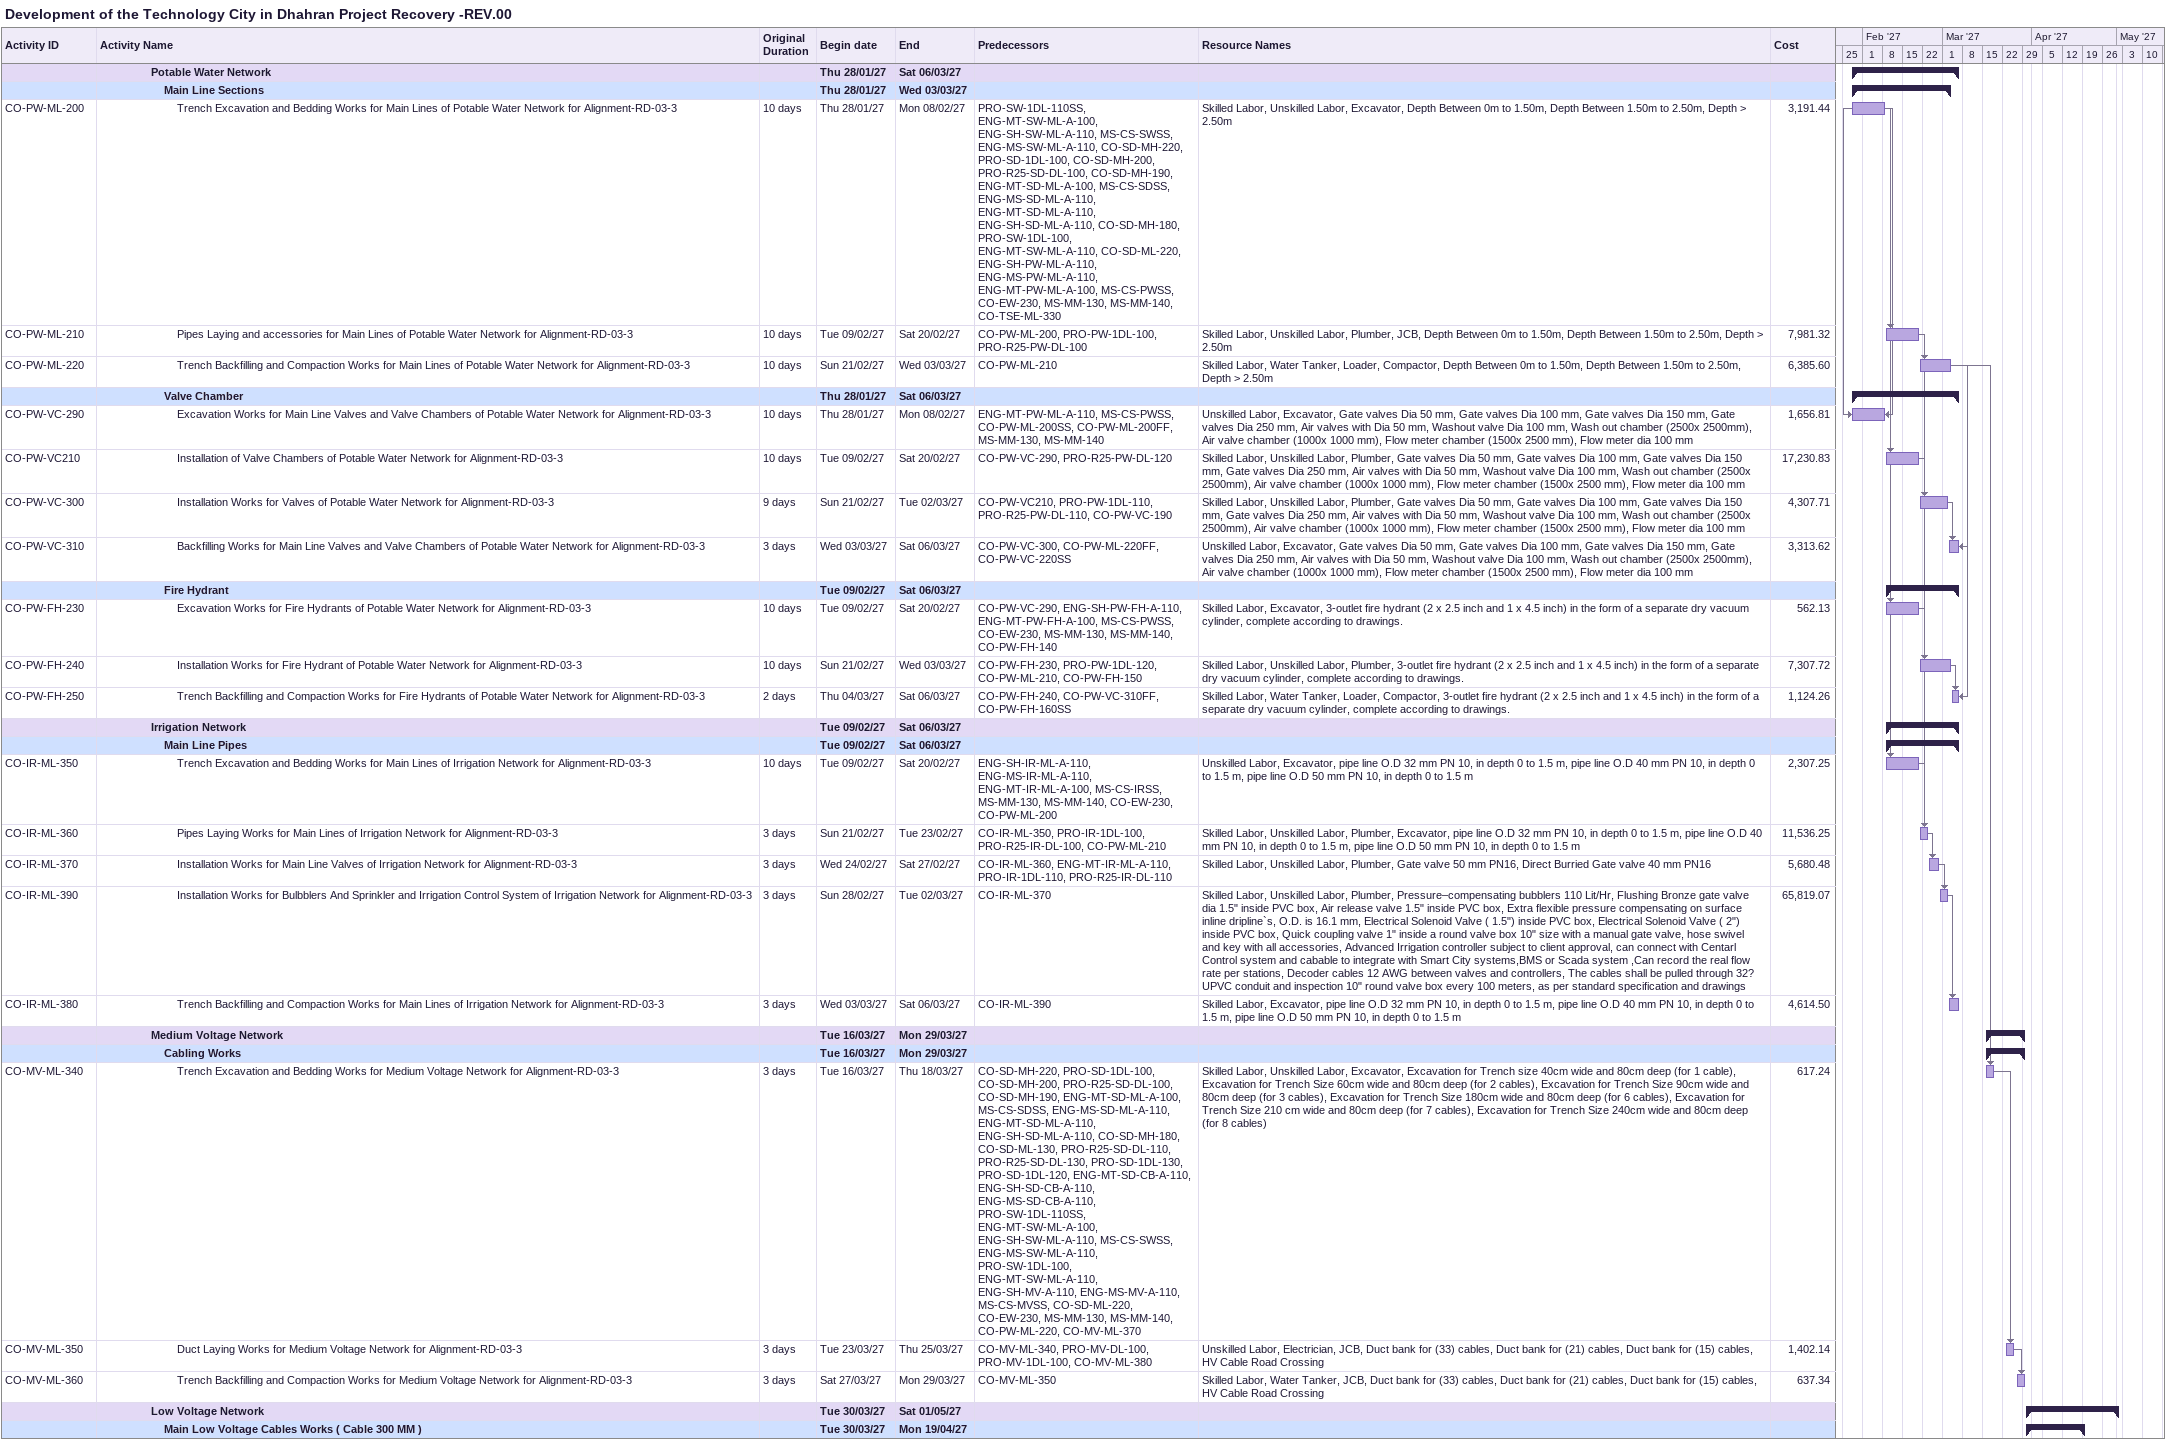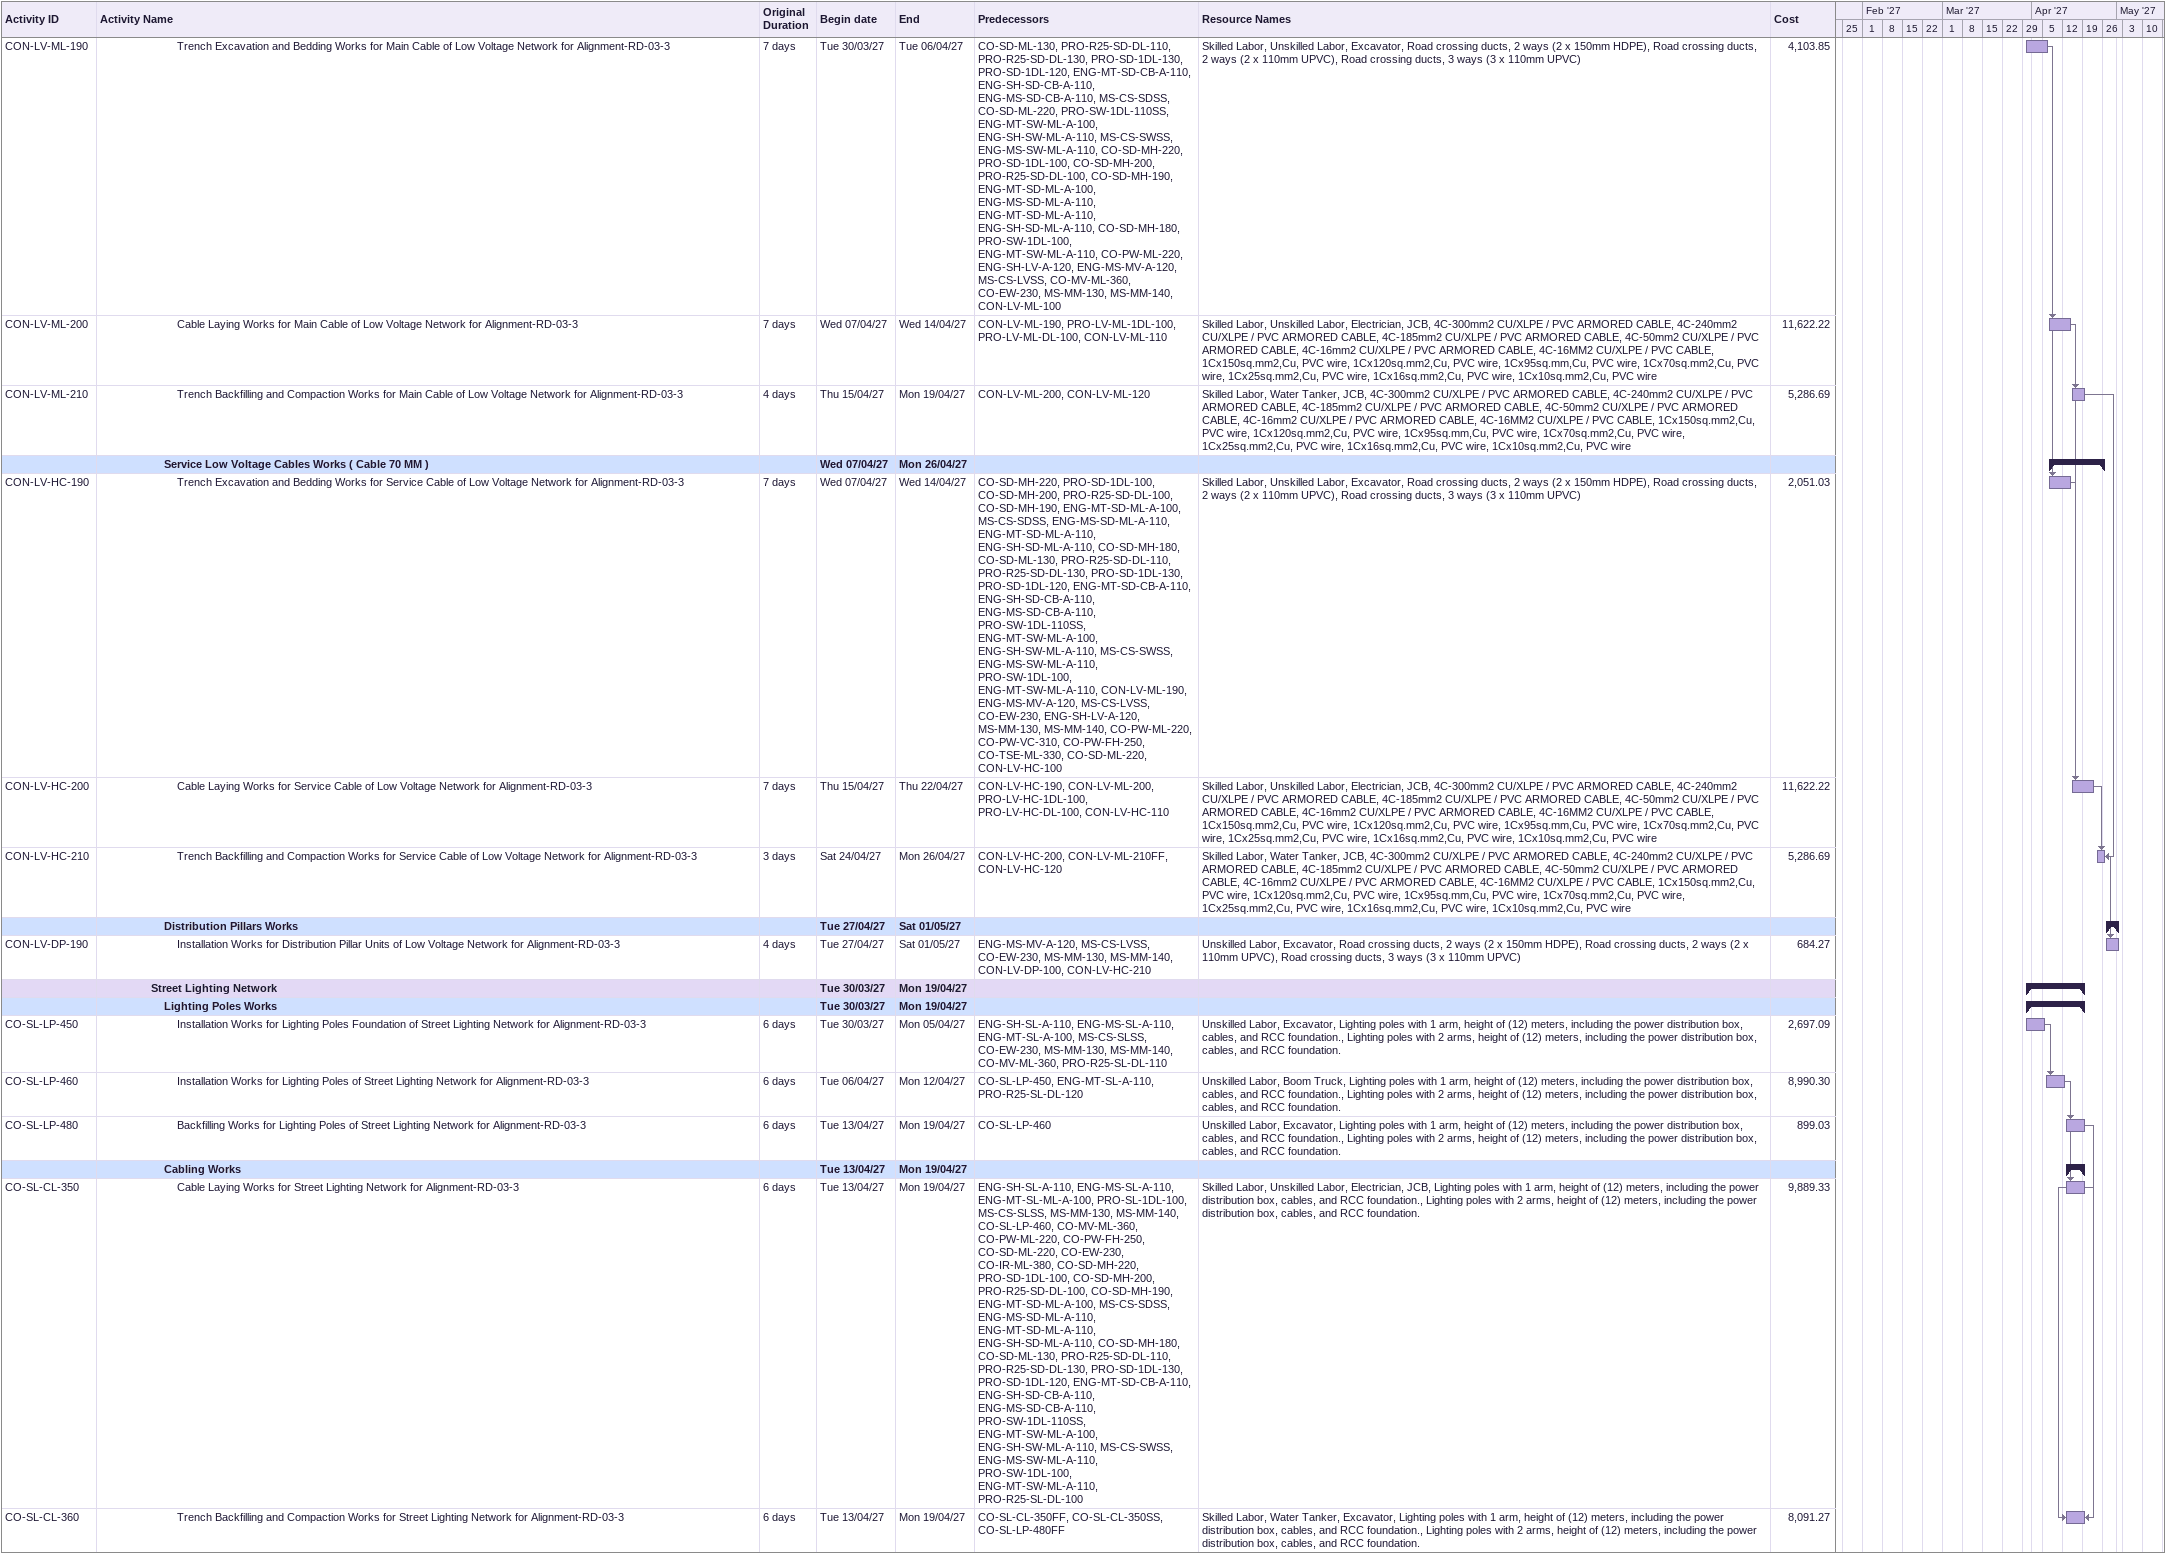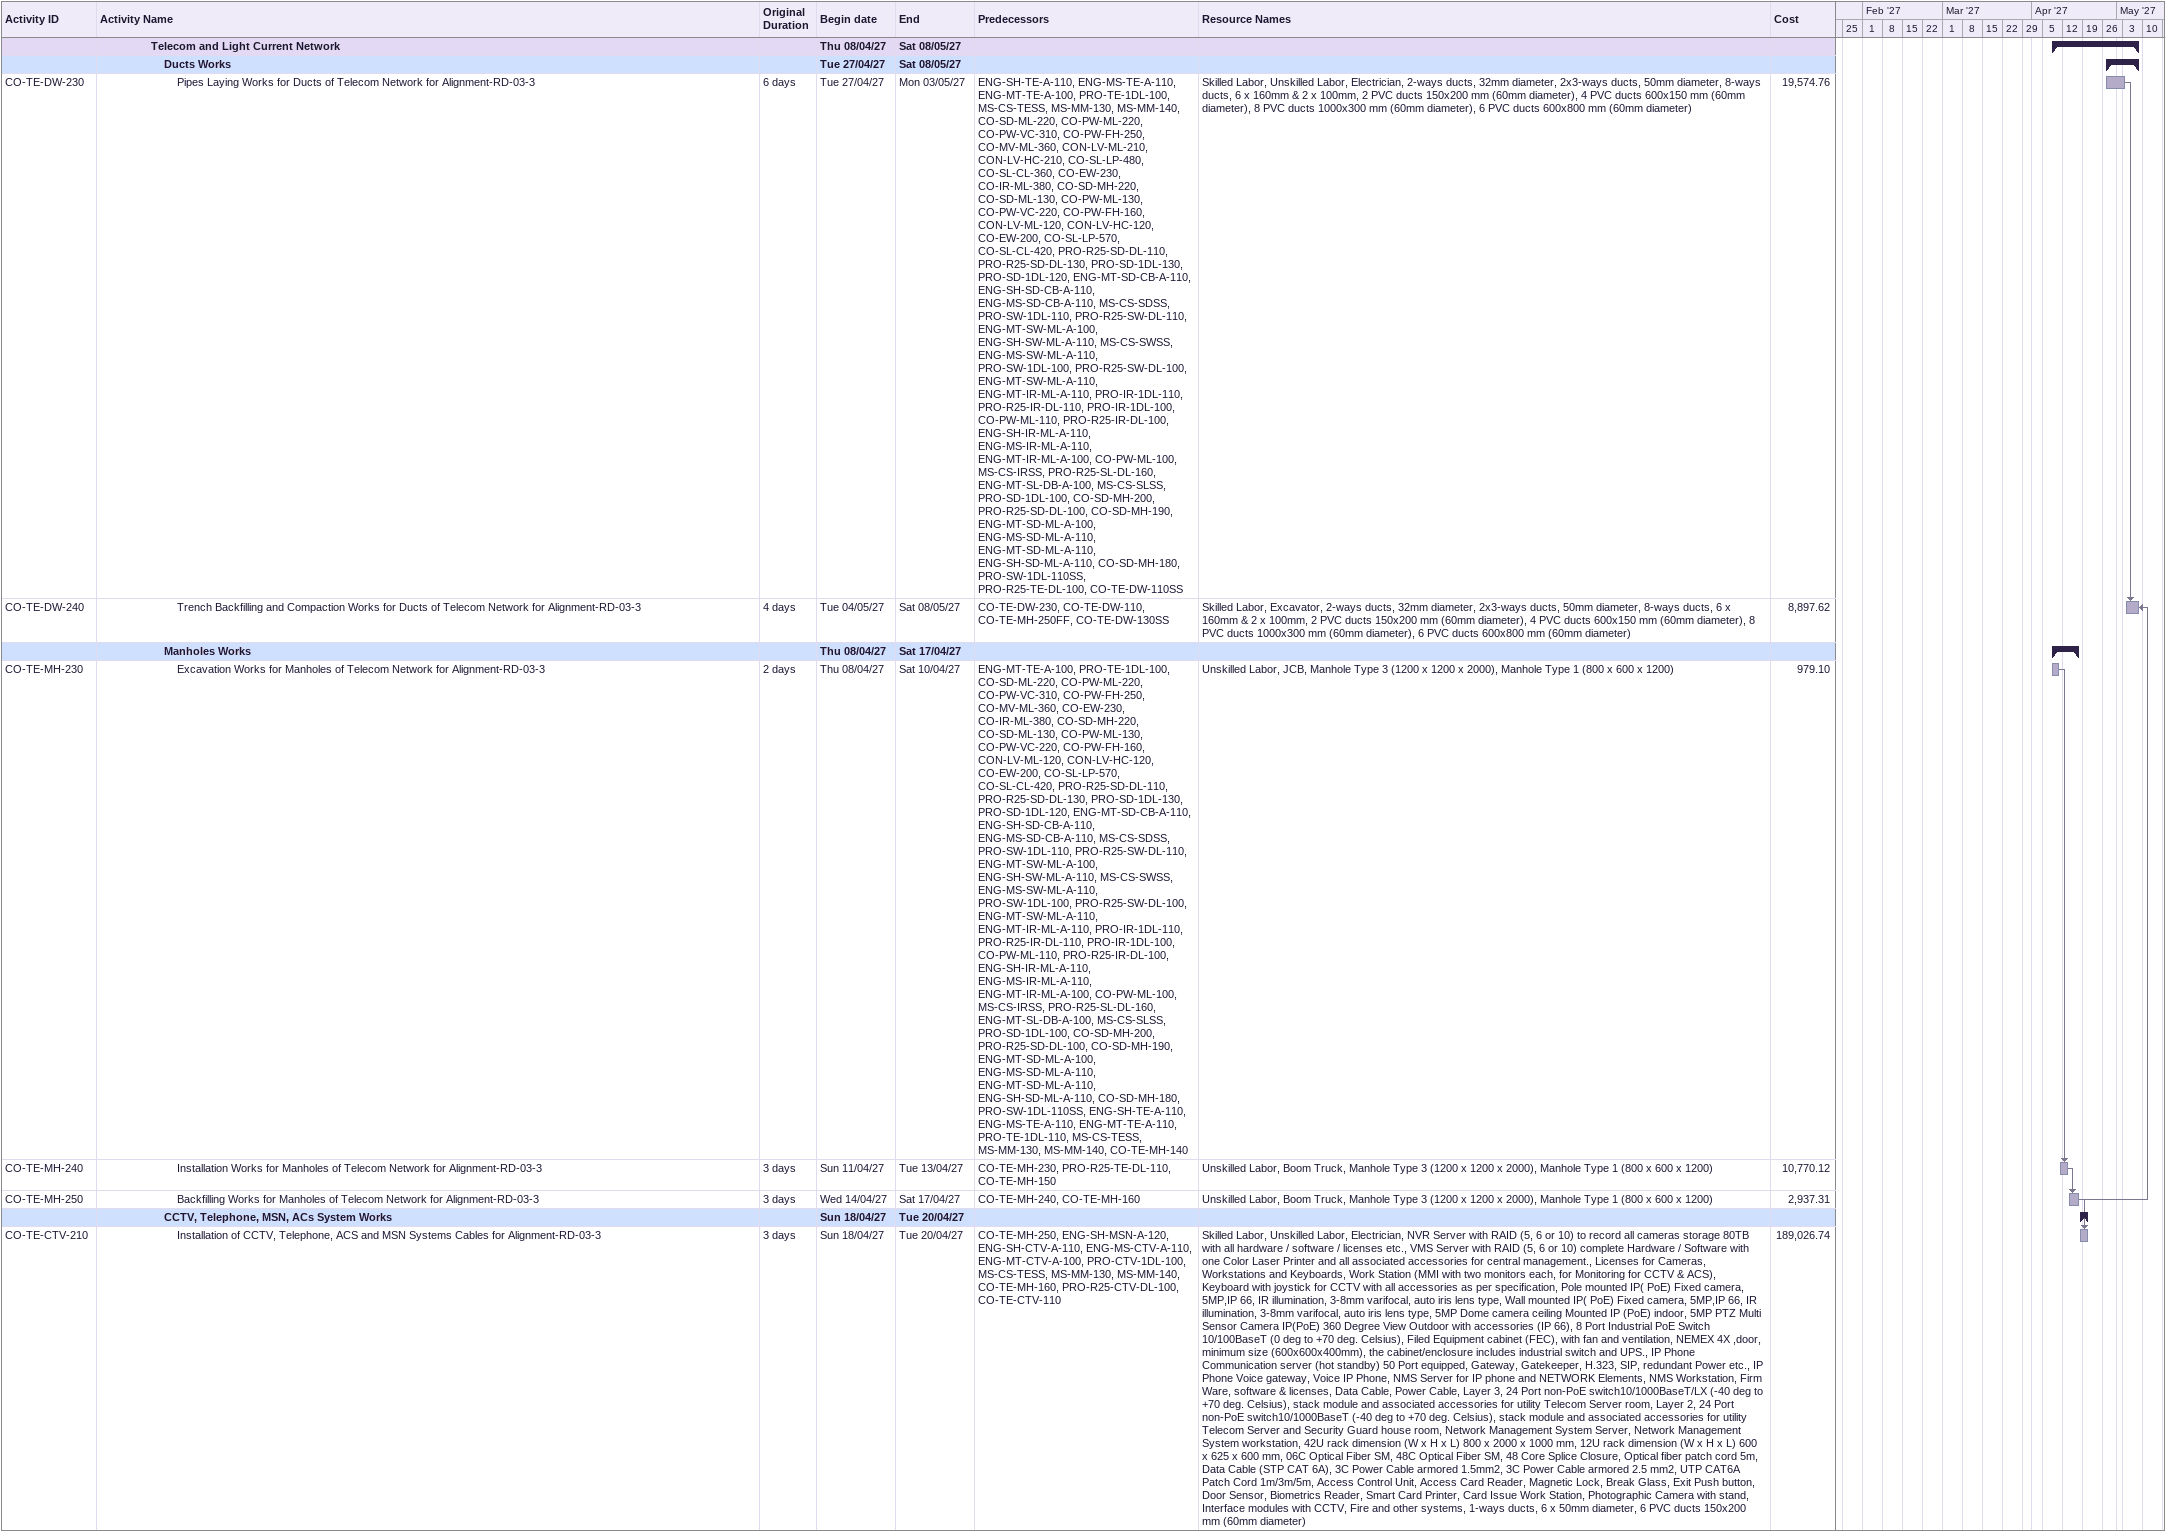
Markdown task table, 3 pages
Development of the Technology City in Dhahran Project Recovery -REV.00

| ID | Level | Task | Original duration | Start | Finish | Predecessors | Resources | Cost |
|---|---|---|---|---|---|---|---|---|
|  | 5 | **Potable Water Network** |  | 2027-01-28 | 2027-03-06 |  |  |  |
|  | 6 | **Main Line Sections** |  | 2027-01-28 | 2027-03-03 |  |  |  |
| CO-PW-ML-200 | 7 | Trench Excavation and Bedding Works for Main Lines of Potable Water Network for Alignment-RD-03-3 | 10d | 2027-01-28 | 2027-02-08 | PRO-SW-1DL-110SS, ENG-MT-SW-ML-A-100, ENG-SH-SW-ML-A-110, MS-CS-SWSS, ENG-MS-SW-ML-A-110, CO-SD-MH-220, PRO-SD-1DL-100, CO-SD-MH-200, PRO-R25-SD-DL-100, CO-SD-MH-190, ENG-MT-SD-ML-A-100, MS-CS-SDSS, ENG-MS-SD-ML-A-110, ENG-MT-SD-ML-A-110, ENG-SH-SD-ML-A-110, CO-SD-MH-180, PRO-SW-1DL-100, ENG-MT-SW-ML-A-110, CO-SD-ML-220, ENG-SH-PW-ML-A-110, ENG-MS-PW-ML-A-110, ENG-MT-PW-ML-A-100, MS-CS-PWSS, CO-EW-230, MS-MM-130, MS-MM-140, CO-TSE-ML-330 | Skilled Labor, Unskilled Labor, Excavator, Depth Between 0m to 1.50m, Depth Between 1.50m to 2.50m, Depth > 2.50m | 3191.44 |
| CO-PW-ML-210 | 7 | Pipes Laying and accessories for Main Lines of Potable Water Network for Alignment-RD-03-3 | 10d | 2027-02-09 | 2027-02-20 | CO-PW-ML-200, PRO-PW-1DL-100, PRO-R25-PW-DL-100 | Skilled Labor, Unskilled Labor, Plumber, JCB, Depth Between 0m to 1.50m, Depth Between 1.50m to 2.50m, Depth > 2.50m | 7981.32 |
| CO-PW-ML-220 | 7 | Trench Backfilling and Compaction Works for Main Lines of Potable Water Network for Alignment-RD-03-3 | 10d | 2027-02-21 | 2027-03-03 | CO-PW-ML-210 | Skilled Labor, Water Tanker, Loader, Compactor, Depth Between 0m to 1.50m, Depth Between 1.50m to 2.50m, Depth > 2.50m | 6385.60 |
|  | 6 | **Valve Chamber** |  | 2027-01-28 | 2027-03-06 |  |  |  |
| CO-PW-VC-290 | 7 | Excavation Works for Main Line Valves and Valve Chambers of Potable Water Network for Alignment-RD-03-3 | 10d | 2027-01-28 | 2027-02-08 | ENG-MT-PW-ML-A-110, MS-CS-PWSS, CO-PW-ML-200SS, CO-PW-ML-200FF, MS-MM-130, MS-MM-140 | Unskilled Labor, Excavator, Gate valves Dia 50 mm, Gate valves Dia 100 mm, Gate valves Dia 150 mm, Gate valves Dia 250 mm, Air valves with Dia 50 mm, Washout valve Dia 100 mm, Wash out chamber (2500x 2500mm), Air valve chamber (1000x 1000 mm), Flow meter chamber (1500x 2500 mm), Flow meter dia 100 mm | 1656.81 |
| CO-PW-VC210 | 7 | Installation of Valve Chambers of Potable Water Network for Alignment-RD-03-3 | 10d | 2027-02-09 | 2027-02-20 | CO-PW-VC-290, PRO-R25-PW-DL-120 | Skilled Labor, Unskilled Labor, Plumber, Gate valves Dia 50 mm, Gate valves Dia 100 mm, Gate valves Dia 150 mm, Gate valves Dia 250 mm, Air valves with Dia 50 mm, Washout valve Dia 100 mm, Wash out chamber (2500x 2500mm), Air valve chamber (1000x 1000 mm), Flow meter chamber (1500x 2500 mm), Flow meter dia 100 mm | 17230.83 |
| CO-PW-VC-300 | 7 | Installation Works for Valves of Potable Water Network for Alignment-RD-03-3 | 9d | 2027-02-21 | 2027-03-02 | CO-PW-VC210, PRO-PW-1DL-110, PRO-R25-PW-DL-110, CO-PW-VC-190 | Skilled Labor, Unskilled Labor, Plumber, Gate valves Dia 50 mm, Gate valves Dia 100 mm, Gate valves Dia 150 mm, Gate valves Dia 250 mm, Air valves with Dia 50 mm, Washout valve Dia 100 mm, Wash out chamber (2500x 2500mm), Air valve chamber (1000x 1000 mm), Flow meter chamber (1500x 2500 mm), Flow meter dia 100 mm | 4307.71 |
| CO-PW-VC-310 | 7 | Backfilling Works for Main Line Valves and Valve Chambers of Potable Water Network for Alignment-RD-03-3 | 3d | 2027-03-03 | 2027-03-06 | CO-PW-VC-300, CO-PW-ML-220FF, CO-PW-VC-220SS | Unskilled Labor, Excavator, Gate valves Dia 50 mm, Gate valves Dia 100 mm, Gate valves Dia 150 mm, Gate valves Dia 250 mm, Air valves with Dia 50 mm, Washout valve Dia 100 mm, Wash out chamber (2500x 2500mm), Air valve chamber (1000x 1000 mm), Flow meter chamber (1500x 2500 mm), Flow meter dia 100 mm | 3313.62 |
|  | 6 | **Fire Hydrant** |  | 2027-02-09 | 2027-03-06 |  |  |  |
| CO-PW-FH-230 | 7 | Excavation Works for Fire Hydrants of Potable Water Network for Alignment-RD-03-3 | 10d | 2027-02-09 | 2027-02-20 | CO-PW-VC-290, ENG-SH-PW-FH-A-110, ENG-MT-PW-FH-A-100, MS-CS-PWSS, CO-EW-230, MS-MM-130, MS-MM-140, CO-PW-FH-140 | Skilled Labor, Excavator, 3-outlet fire hydrant (2 x 2.5 inch and 1 x 4.5 inch) in the form of a separate dry vacuum cylinder, complete according to drawings. | 562.13 |
| CO-PW-FH-240 | 7 | Installation Works for Fire Hydrant of Potable Water Network for Alignment-RD-03-3 | 10d | 2027-02-21 | 2027-03-03 | CO-PW-FH-230, PRO-PW-1DL-120, CO-PW-ML-210, CO-PW-FH-150 | Skilled Labor, Unskilled Labor, Plumber, 3-outlet fire hydrant (2 x 2.5 inch and 1 x 4.5 inch) in the form of a separate dry vacuum cylinder, complete according to drawings. | 7307.72 |
| CO-PW-FH-250 | 7 | Trench Backfilling and Compaction Works for Fire Hydrants of Potable Water Network for Alignment-RD-03-3 | 2d | 2027-03-04 | 2027-03-06 | CO-PW-FH-240, CO-PW-VC-310FF, CO-PW-FH-160SS | Skilled Labor, Water Tanker, Loader, Compactor, 3-outlet fire hydrant (2 x 2.5 inch and 1 x 4.5 inch) in the form of a separate dry vacuum cylinder, complete according to drawings. | 1124.26 |
|  | 5 | **Irrigation Network** |  | 2027-02-09 | 2027-03-06 |  |  |  |
|  | 6 | **Main Line Pipes** |  | 2027-02-09 | 2027-03-06 |  |  |  |
| CO-IR-ML-350 | 7 | Trench Excavation and Bedding Works for Main Lines of Irrigation Network for Alignment-RD-03-3 | 10d | 2027-02-09 | 2027-02-20 | ENG-SH-IR-ML-A-110, ENG-MS-IR-ML-A-110, ENG-MT-IR-ML-A-100, MS-CS-IRSS, MS-MM-130, MS-MM-140, CO-EW-230, CO-PW-ML-200 | Unskilled Labor, Excavator, pipe line O.D 32 mm PN 10, in depth 0 to 1.5 m, pipe line O.D 40 mm PN 10, in depth 0 to 1.5 m, pipe line O.D 50 mm PN 10, in depth 0 to 1.5 m | 2307.25 |
| CO-IR-ML-360 | 7 | Pipes Laying Works for Main Lines of Irrigation Network for Alignment-RD-03-3 | 3d | 2027-02-21 | 2027-02-23 | CO-IR-ML-350, PRO-IR-1DL-100, PRO-R25-IR-DL-100, CO-PW-ML-210 | Skilled Labor, Unskilled Labor, Plumber, Excavator, pipe line O.D 32 mm PN 10, in depth 0 to 1.5 m, pipe line O.D 40 mm PN 10, in depth 0 to 1.5 m, pipe line O.D 50 mm PN 10, in depth 0 to 1.5 m | 11536.25 |
| CO-IR-ML-370 | 7 | Installation Works for Main Line Valves of Irrigation Network for Alignment-RD-03-3 | 3d | 2027-02-24 | 2027-02-27 | CO-IR-ML-360, ENG-MT-IR-ML-A-110, PRO-IR-1DL-110, PRO-R25-IR-DL-110 | Skilled Labor, Unskilled Labor, Plumber, Gate valve 50 mm PN16, Direct Burried Gate valve 40 mm PN16 | 5680.48 |
| CO-IR-ML-390 | 7 | Installation Works for Bulbblers And Sprinkler and Irrigation Control System of Irrigation Network for Alignment-RD-03-3 | 3d | 2027-02-28 | 2027-03-02 | CO-IR-ML-370 | Skilled Labor, Unskilled Labor, Plumber, Pressure–compensating bubblers 110 Lit/Hr, Flushing Bronze gate valve dia 1.5" inside PVC box, Air release valve 1.5" inside PVC box, Extra flexible pressure compensating on surface inline dripline`s, O.D. is 16.1 mm, Electrical Solenoid Valve ( 1.5") inside PVC box, Electrical Solenoid Valve ( 2") inside PVC box, Quick coupling valve 1" inside a round valve box 10" size with a manual gate valve, hose swivel and key with all accessories, Advanced Irrigation controller subject to client approval, can connect with Centarl Control system and cabable to integrate with Smart City systems,BMS or Scada system ,Can record the real flow rate per stations, Decoder cables 12 AWG between valves and controllers, The cables shall be pulled through 32? UPVC conduit and inspection 10" round valve box every 100 meters, as per standard specification and drawings | 65819.07 |
| CO-IR-ML-380 | 7 | Trench Backfilling and Compaction Works for Main Lines of Irrigation Network for Alignment-RD-03-3 | 3d | 2027-03-03 | 2027-03-06 | CO-IR-ML-390 | Skilled Labor, Excavator, pipe line O.D 32 mm PN 10, in depth 0 to 1.5 m, pipe line O.D 40 mm PN 10, in depth 0 to 1.5 m, pipe line O.D 50 mm PN 10, in depth 0 to 1.5 m | 4614.50 |
|  | 5 | **Medium Voltage Network** |  | 2027-03-16 | 2027-03-29 |  |  |  |
|  | 6 | **Cabling Works** |  | 2027-03-16 | 2027-03-29 |  |  |  |
| CO-MV-ML-340 | 7 | Trench Excavation and Bedding Works for Medium Voltage Network for Alignment-RD-03-3 | 3d | 2027-03-16 | 2027-03-18 | CO-SD-MH-220, PRO-SD-1DL-100, CO-SD-MH-200, PRO-R25-SD-DL-100, CO-SD-MH-190, ENG-MT-SD-ML-A-100, MS-CS-SDSS, ENG-MS-SD-ML-A-110, ENG-MT-SD-ML-A-110, ENG-SH-SD-ML-A-110, CO-SD-MH-180, CO-SD-ML-130, PRO-R25-SD-DL-110, PRO-R25-SD-DL-130, PRO-SD-1DL-130, PRO-SD-1DL-120, ENG-MT-SD-CB-A-110, ENG-SH-SD-CB-A-110, ENG-MS-SD-CB-A-110, PRO-SW-1DL-110SS, ENG-MT-SW-ML-A-100, ENG-SH-SW-ML-A-110, MS-CS-SWSS, ENG-MS-SW-ML-A-110, PRO-SW-1DL-100, ENG-MT-SW-ML-A-110, ENG-SH-MV-A-110, ENG-MS-MV-A-110, MS-CS-MVSS, CO-SD-ML-220, CO-EW-230, MS-MM-130, MS-MM-140, CO-PW-ML-220, CO-MV-ML-370 | Skilled Labor, Unskilled Labor, Excavator, Excavation for Trench size 40cm wide and 80cm deep (for 1 cable), Excavation for Trench Size 60cm wide and 80cm deep (for 2 cables), Excavation for Trench Size 90cm wide and 80cm deep (for 3 cables), Excavation for Trench Size 180cm wide and 80cm deep (for 6 cables), Excavation for Trench Size 210 cm wide and 80cm deep (for 7 cables), Excavation for Trench Size 240cm wide and 80cm deep (for 8 cables) | 617.24 |
| CO-MV-ML-350 | 7 | Duct Laying Works for Medium Voltage Network for Alignment-RD-03-3 | 3d | 2027-03-23 | 2027-03-25 | CO-MV-ML-340, PRO-MV-DL-100, PRO-MV-1DL-100, CO-MV-ML-380 | Unskilled Labor, Electrician, JCB, Duct bank for (33) cables, Duct bank for (21) cables, Duct bank for (15) cables, HV Cable Road Crossing | 1402.14 |
| CO-MV-ML-360 | 7 | Trench Backfilling and Compaction Works for Medium Voltage Network for Alignment-RD-03-3 | 3d | 2027-03-27 | 2027-03-29 | CO-MV-ML-350 | Skilled Labor, Water Tanker, JCB, Duct bank for (33) cables, Duct bank for (21) cables, Duct bank for (15) cables, HV Cable Road Crossing | 637.34 |
|  | 5 | **Low Voltage Network** |  | 2027-03-30 | 2027-05-01 |  |  |  |
|  | 6 | **Main Low Voltage Cables Works ( Cable 300 MM )** |  | 2027-03-30 | 2027-04-19 |  |  |  |
| CON-LV-ML-190 | 7 | Trench Excavation and Bedding Works for Main Cable of Low Voltage Network for Alignment-RD-03-3 | 7d | 2027-03-30 | 2027-04-06 | CO-SD-ML-130, PRO-R25-SD-DL-110, PRO-R25-SD-DL-130, PRO-SD-1DL-130, PRO-SD-1DL-120, ENG-MT-SD-CB-A-110, ENG-SH-SD-CB-A-110, ENG-MS-SD-CB-A-110, MS-CS-SDSS, CO-SD-ML-220, PRO-SW-1DL-110SS, ENG-MT-SW-ML-A-100, ENG-SH-SW-ML-A-110, MS-CS-SWSS, ENG-MS-SW-ML-A-110, CO-SD-MH-220, PRO-SD-1DL-100, CO-SD-MH-200, PRO-R25-SD-DL-100, CO-SD-MH-190, ENG-MT-SD-ML-A-100, ENG-MS-SD-ML-A-110, ENG-MT-SD-ML-A-110, ENG-SH-SD-ML-A-110, CO-SD-MH-180, PRO-SW-1DL-100, ENG-MT-SW-ML-A-110, CO-PW-ML-220, ENG-SH-LV-A-120, ENG-MS-MV-A-120, MS-CS-LVSS, CO-MV-ML-360, CO-EW-230, MS-MM-130, MS-MM-140, CON-LV-ML-100 | Skilled Labor, Unskilled Labor, Excavator, Road crossing ducts, 2 ways (2 x 150mm HDPE), Road crossing ducts, 2 ways (2 x 110mm UPVC), Road crossing ducts, 3 ways (3 x 110mm UPVC) | 4103.85 |
| CON-LV-ML-200 | 7 | Cable Laying Works for Main Cable of Low Voltage Network for Alignment-RD-03-3 | 7d | 2027-04-07 | 2027-04-14 | CON-LV-ML-190, PRO-LV-ML-1DL-100, PRO-LV-ML-DL-100, CON-LV-ML-110 | Skilled Labor, Unskilled Labor, Electrician, JCB, 4C-300mm2 CU/XLPE / PVC ARMORED CABLE, 4C-240mm2 CU/XLPE / PVC ARMORED CABLE, 4C-185mm2 CU/XLPE / PVC ARMORED CABLE, 4C-50mm2 CU/XLPE / PVC ARMORED CABLE, 4C-16mm2 CU/XLPE / PVC ARMORED CABLE, 4C-16MM2 CU/XLPE / PVC CABLE, 1Cx150sq.mm2,Cu, PVC wire, 1Cx120sq.mm2,Cu, PVC wire, 1Cx95sq.mm,Cu, PVC wire, 1Cx70sq.mm2,Cu, PVC wire, 1Cx25sq.mm2,Cu, PVC wire, 1Cx16sq.mm2,Cu, PVC wire, 1Cx10sq.mm2,Cu, PVC wire | 11622.22 |
| CON-LV-ML-210 | 7 | Trench Backfilling and Compaction Works for Main Cable of Low Voltage Network for Alignment-RD-03-3 | 4d | 2027-04-15 | 2027-04-19 | CON-LV-ML-200, CON-LV-ML-120 | Skilled Labor, Water Tanker, JCB, 4C-300mm2 CU/XLPE / PVC ARMORED CABLE, 4C-240mm2 CU/XLPE / PVC ARMORED CABLE, 4C-185mm2 CU/XLPE / PVC ARMORED CABLE, 4C-50mm2 CU/XLPE / PVC ARMORED CABLE, 4C-16mm2 CU/XLPE / PVC ARMORED CABLE, 4C-16MM2 CU/XLPE / PVC CABLE, 1Cx150sq.mm2,Cu, PVC wire, 1Cx120sq.mm2,Cu, PVC wire, 1Cx95sq.mm,Cu, PVC wire, 1Cx70sq.mm2,Cu, PVC wire, 1Cx25sq.mm2,Cu, PVC wire, 1Cx16sq.mm2,Cu, PVC wire, 1Cx10sq.mm2,Cu, PVC wire | 5286.69 |
|  | 6 | **Service Low Voltage Cables Works ( Cable 70 MM )** |  | 2027-04-07 | 2027-04-26 |  |  |  |
| CON-LV-HC-190 | 7 | Trench Excavation and Bedding Works for Service Cable of Low Voltage Network for Alignment-RD-03-3 | 7d | 2027-04-07 | 2027-04-14 | CO-SD-MH-220, PRO-SD-1DL-100, CO-SD-MH-200, PRO-R25-SD-DL-100, CO-SD-MH-190, ENG-MT-SD-ML-A-100, MS-CS-SDSS, ENG-MS-SD-ML-A-110, ENG-MT-SD-ML-A-110, ENG-SH-SD-ML-A-110, CO-SD-MH-180, CO-SD-ML-130, PRO-R25-SD-DL-110, PRO-R25-SD-DL-130, PRO-SD-1DL-130, PRO-SD-1DL-120, ENG-MT-SD-CB-A-110, ENG-SH-SD-CB-A-110, ENG-MS-SD-CB-A-110, PRO-SW-1DL-110SS, ENG-MT-SW-ML-A-100, ENG-SH-SW-ML-A-110, MS-CS-SWSS, ENG-MS-SW-ML-A-110, PRO-SW-1DL-100, ENG-MT-SW-ML-A-110, CON-LV-ML-190, ENG-MS-MV-A-120, MS-CS-LVSS, CO-EW-230, ENG-SH-LV-A-120, MS-MM-130, MS-MM-140, CO-PW-ML-220, CO-PW-VC-310, CO-PW-FH-250, CO-TSE-ML-330, CO-SD-ML-220, CON-LV-HC-100 | Skilled Labor, Unskilled Labor, Excavator, Road crossing ducts, 2 ways (2 x 150mm HDPE), Road crossing ducts, 2 ways (2 x 110mm UPVC), Road crossing ducts, 3 ways (3 x 110mm UPVC) | 2051.03 |
| CON-LV-HC-200 | 7 | Cable Laying Works for Service Cable of Low Voltage Network for Alignment-RD-03-3 | 7d | 2027-04-15 | 2027-04-22 | CON-LV-HC-190, CON-LV-ML-200, PRO-LV-HC-1DL-100, PRO-LV-HC-DL-100, CON-LV-HC-110 | Skilled Labor, Unskilled Labor, Electrician, JCB, 4C-300mm2 CU/XLPE / PVC ARMORED CABLE, 4C-240mm2 CU/XLPE / PVC ARMORED CABLE, 4C-185mm2 CU/XLPE / PVC ARMORED CABLE, 4C-50mm2 CU/XLPE / PVC ARMORED CABLE, 4C-16mm2 CU/XLPE / PVC ARMORED CABLE, 4C-16MM2 CU/XLPE / PVC CABLE, 1Cx150sq.mm2,Cu, PVC wire, 1Cx120sq.mm2,Cu, PVC wire, 1Cx95sq.mm,Cu, PVC wire, 1Cx70sq.mm2,Cu, PVC wire, 1Cx25sq.mm2,Cu, PVC wire, 1Cx16sq.mm2,Cu, PVC wire, 1Cx10sq.mm2,Cu, PVC wire | 11622.22 |
| CON-LV-HC-210 | 7 | Trench Backfilling and Compaction Works for Service Cable of Low Voltage Network for Alignment-RD-03-3 | 3d | 2027-04-24 | 2027-04-26 | CON-LV-HC-200, CON-LV-ML-210FF, CON-LV-HC-120 | Skilled Labor, Water Tanker, JCB, 4C-300mm2 CU/XLPE / PVC ARMORED CABLE, 4C-240mm2 CU/XLPE / PVC ARMORED CABLE, 4C-185mm2 CU/XLPE / PVC ARMORED CABLE, 4C-50mm2 CU/XLPE / PVC ARMORED CABLE, 4C-16mm2 CU/XLPE / PVC ARMORED CABLE, 4C-16MM2 CU/XLPE / PVC CABLE, 1Cx150sq.mm2,Cu, PVC wire, 1Cx120sq.mm2,Cu, PVC wire, 1Cx95sq.mm,Cu, PVC wire, 1Cx70sq.mm2,Cu, PVC wire, 1Cx25sq.mm2,Cu, PVC wire, 1Cx16sq.mm2,Cu, PVC wire, 1Cx10sq.mm2,Cu, PVC wire | 5286.69 |
|  | 6 | **Distribution Pillars Works** |  | 2027-04-27 | 2027-05-01 |  |  |  |
| CON-LV-DP-190 | 7 | Installation Works for Distribution Pillar Units of Low Voltage Network for Alignment-RD-03-3 | 4d | 2027-04-27 | 2027-05-01 | ENG-MS-MV-A-120, MS-CS-LVSS, CO-EW-230, MS-MM-130, MS-MM-140, CON-LV-DP-100, CON-LV-HC-210 | Unskilled Labor, Excavator, Road crossing ducts, 2 ways (2 x 150mm HDPE), Road crossing ducts, 2 ways (2 x 110mm UPVC), Road crossing ducts, 3 ways (3 x 110mm UPVC) | 684.27 |
|  | 5 | **Street Lighting Network** |  | 2027-03-30 | 2027-04-19 |  |  |  |
|  | 6 | **Lighting Poles Works** |  | 2027-03-30 | 2027-04-19 |  |  |  |
| CO-SL-LP-450 | 7 | Installation Works for Lighting Poles Foundation of Street Lighting Network for Alignment-RD-03-3 | 6d | 2027-03-30 | 2027-04-05 | ENG-SH-SL-A-110, ENG-MS-SL-A-110, ENG-MT-SL-A-100, MS-CS-SLSS, CO-EW-230, MS-MM-130, MS-MM-140, CO-MV-ML-360, PRO-R25-SL-DL-110 | Unskilled Labor, Excavator, Lighting poles with 1 arm, height of (12) meters, including the power distribution box, cables, and RCC foundation., Lighting poles with 2 arms, height of (12) meters, including the power distribution box, cables, and RCC foundation. | 2697.09 |
| CO-SL-LP-460 | 7 | Installation Works for Lighting Poles of Street Lighting Network for Alignment-RD-03-3 | 6d | 2027-04-06 | 2027-04-12 | CO-SL-LP-450, ENG-MT-SL-A-110, PRO-R25-SL-DL-120 | Unskilled Labor, Boom Truck, Lighting poles with 1 arm, height of (12) meters, including the power distribution box, cables, and RCC foundation., Lighting poles with 2 arms, height of (12) meters, including the power distribution box, cables, and RCC foundation. | 8990.30 |
| CO-SL-LP-480 | 7 | Backfilling Works for Lighting Poles of Street Lighting Network for Alignment-RD-03-3 | 6d | 2027-04-13 | 2027-04-19 | CO-SL-LP-460 | Unskilled Labor, Excavator, Lighting poles with 1 arm, height of (12) meters, including the power distribution box, cables, and RCC foundation., Lighting poles with 2 arms, height of (12) meters, including the power distribution box, cables, and RCC foundation. | 899.03 |
|  | 6 | **Cabling Works** |  | 2027-04-13 | 2027-04-19 |  |  |  |
| CO-SL-CL-350 | 7 | Cable Laying Works for Street Lighting Network for Alignment-RD-03-3 | 6d | 2027-04-13 | 2027-04-19 | ENG-SH-SL-A-110, ENG-MS-SL-A-110, ENG-MT-SL-ML-A-100, PRO-SL-1DL-100, MS-CS-SLSS, MS-MM-130, MS-MM-140, CO-SL-LP-460, CO-MV-ML-360, CO-PW-ML-220, CO-PW-FH-250, CO-SD-ML-220, CO-EW-230, CO-IR-ML-380, CO-SD-MH-220, PRO-SD-1DL-100, CO-SD-MH-200, PRO-R25-SD-DL-100, CO-SD-MH-190, ENG-MT-SD-ML-A-100, MS-CS-SDSS, ENG-MS-SD-ML-A-110, ENG-MT-SD-ML-A-110, ENG-SH-SD-ML-A-110, CO-SD-MH-180, CO-SD-ML-130, PRO-R25-SD-DL-110, PRO-R25-SD-DL-130, PRO-SD-1DL-130, PRO-SD-1DL-120, ENG-MT-SD-CB-A-110, ENG-SH-SD-CB-A-110, ENG-MS-SD-CB-A-110, PRO-SW-1DL-110SS, ENG-MT-SW-ML-A-100, ENG-SH-SW-ML-A-110, MS-CS-SWSS, ENG-MS-SW-ML-A-110, PRO-SW-1DL-100, ENG-MT-SW-ML-A-110, PRO-R25-SL-DL-100 | Skilled Labor, Unskilled Labor, Electrician, JCB, Lighting poles with 1 arm, height of (12) meters, including the power distribution box, cables, and RCC foundation., Lighting poles with 2 arms, height of (12) meters, including the power distribution box, cables, and RCC foundation. | 9889.33 |
| CO-SL-CL-360 | 7 | Trench Backfilling and Compaction Works for Street Lighting Network for Alignment-RD-03-3 | 6d | 2027-04-13 | 2027-04-19 | CO-SL-CL-350FF, CO-SL-CL-350SS, CO-SL-LP-480FF | Skilled Labor, Water Tanker, Excavator, Lighting poles with 1 arm, height of (12) meters, including the power distribution box, cables, and RCC foundation., Lighting poles with 2 arms, height of (12) meters, including the power distribution box, cables, and RCC foundation. | 8091.27 |
|  | 5 | **Telecom and Light Current Network** |  | 2027-04-08 | 2027-05-08 |  |  |  |
|  | 6 | **Ducts Works** |  | 2027-04-27 | 2027-05-08 |  |  |  |
| CO-TE-DW-230 | 7 | Pipes Laying Works for Ducts of Telecom Network for Alignment-RD-03-3 | 6d | 2027-04-27 | 2027-05-03 | ENG-SH-TE-A-110, ENG-MS-TE-A-110, ENG-MT-TE-A-100, PRO-TE-1DL-100, MS-CS-TESS, MS-MM-130, MS-MM-140, CO-SD-ML-220, CO-PW-ML-220, CO-PW-VC-310, CO-PW-FH-250, CO-MV-ML-360, CON-LV-ML-210, CON-LV-HC-210, CO-SL-LP-480, CO-SL-CL-360, CO-EW-230, CO-IR-ML-380, CO-SD-MH-220, CO-SD-ML-130, CO-PW-ML-130, CO-PW-VC-220, CO-PW-FH-160, CON-LV-ML-120, CON-LV-HC-120, CO-EW-200, CO-SL-LP-570, CO-SL-CL-420, PRO-R25-SD-DL-110, PRO-R25-SD-DL-130, PRO-SD-1DL-130, PRO-SD-1DL-120, ENG-MT-SD-CB-A-110, ENG-SH-SD-CB-A-110, ENG-MS-SD-CB-A-110, MS-CS-SDSS, PRO-SW-1DL-110, PRO-R25-SW-DL-110, ENG-MT-SW-ML-A-100, ENG-SH-SW-ML-A-110, MS-CS-SWSS, ENG-MS-SW-ML-A-110, PRO-SW-1DL-100, PRO-R25-SW-DL-100, ENG-MT-SW-ML-A-110, ENG-MT-IR-ML-A-110, PRO-IR-1DL-110, PRO-R25-IR-DL-110, PRO-IR-1DL-100, CO-PW-ML-110, PRO-R25-IR-DL-100, ENG-SH-IR-ML-A-110, ENG-MS-IR-ML-A-110, ENG-MT-IR-ML-A-100, CO-PW-ML-100, MS-CS-IRSS, PRO-R25-SL-DL-160, ENG-MT-SL-DB-A-100, MS-CS-SLSS, PRO-SD-1DL-100, CO-SD-MH-200, PRO-R25-SD-DL-100, CO-SD-MH-190, ENG-MT-SD-ML-A-100, ENG-MS-SD-ML-A-110, ENG-MT-SD-ML-A-110, ENG-SH-SD-ML-A-110, CO-SD-MH-180, PRO-SW-1DL-110SS, PRO-R25-TE-DL-100, CO-TE-DW-110SS | Skilled Labor, Unskilled Labor, Electrician, 2-ways ducts, 32mm diameter, 2x3-ways ducts, 50mm diameter, 8-ways ducts, 6 x 160mm & 2 x 100mm, 2 PVC ducts 150x200 mm (60mm diameter), 4 PVC ducts 600x150 mm (60mm diameter), 8 PVC ducts 1000x300 mm (60mm diameter), 6 PVC ducts 600x800 mm (60mm diameter) | 19574.76 |
| CO-TE-DW-240 | 7 | Trench Backfilling and Compaction Works for Ducts of Telecom Network for Alignment-RD-03-3 | 4d | 2027-05-04 | 2027-05-08 | CO-TE-DW-230, CO-TE-DW-110, CO-TE-MH-250FF, CO-TE-DW-130SS | Skilled Labor, Excavator, 2-ways ducts, 32mm diameter, 2x3-ways ducts, 50mm diameter, 8-ways ducts, 6 x 160mm & 2 x 100mm, 2 PVC ducts 150x200 mm (60mm diameter), 4 PVC ducts 600x150 mm (60mm diameter), 8 PVC ducts 1000x300 mm (60mm diameter), 6 PVC ducts 600x800 mm (60mm diameter) | 8897.62 |
|  | 6 | **Manholes Works** |  | 2027-04-08 | 2027-04-17 |  |  |  |
| CO-TE-MH-230 | 7 | Excavation Works for Manholes of Telecom Network for Alignment-RD-03-3 | 2d | 2027-04-08 | 2027-04-10 | ENG-MT-TE-A-100, PRO-TE-1DL-100, CO-SD-ML-220, CO-PW-ML-220, CO-PW-VC-310, CO-PW-FH-250, CO-MV-ML-360, CO-EW-230, CO-IR-ML-380, CO-SD-MH-220, CO-SD-ML-130, CO-PW-ML-130, CO-PW-VC-220, CO-PW-FH-160, CON-LV-ML-120, CON-LV-HC-120, CO-EW-200, CO-SL-LP-570, CO-SL-CL-420, PRO-R25-SD-DL-110, PRO-R25-SD-DL-130, PRO-SD-1DL-130, PRO-SD-1DL-120, ENG-MT-SD-CB-A-110, ENG-SH-SD-CB-A-110, ENG-MS-SD-CB-A-110, MS-CS-SDSS, PRO-SW-1DL-110, PRO-R25-SW-DL-110, ENG-MT-SW-ML-A-100, ENG-SH-SW-ML-A-110, MS-CS-SWSS, ENG-MS-SW-ML-A-110, PRO-SW-1DL-100, PRO-R25-SW-DL-100, ENG-MT-SW-ML-A-110, ENG-MT-IR-ML-A-110, PRO-IR-1DL-110, PRO-R25-IR-DL-110, PRO-IR-1DL-100, CO-PW-ML-110, PRO-R25-IR-DL-100, ENG-SH-IR-ML-A-110, ENG-MS-IR-ML-A-110, ENG-MT-IR-ML-A-100, CO-PW-ML-100, MS-CS-IRSS, PRO-R25-SL-DL-160, ENG-MT-SL-DB-A-100, MS-CS-SLSS, PRO-SD-1DL-100, CO-SD-MH-200, PRO-R25-SD-DL-100, CO-SD-MH-190, ENG-MT-SD-ML-A-100, ENG-MS-SD-ML-A-110, ENG-MT-SD-ML-A-110, ENG-SH-SD-ML-A-110, CO-SD-MH-180, PRO-SW-1DL-110SS, ENG-SH-TE-A-110, ENG-MS-TE-A-110, ENG-MT-TE-A-110, PRO-TE-1DL-110, MS-CS-TESS, MS-MM-130, MS-MM-140, CO-TE-MH-140 | Unskilled Labor, JCB, Manhole Type 3 (1200 x 1200 x 2000), Manhole Type 1 (800 x 600 x 1200) | 979.10 |
| CO-TE-MH-240 | 7 | Installation Works for Manholes of Telecom Network for Alignment-RD-03-3 | 3d | 2027-04-11 | 2027-04-13 | CO-TE-MH-230, PRO-R25-TE-DL-110, CO-TE-MH-150 | Unskilled Labor, Boom Truck, Manhole Type 3 (1200 x 1200 x 2000), Manhole Type 1 (800 x 600 x 1200) | 10770.12 |
| CO-TE-MH-250 | 7 | Backfilling Works for Manholes of Telecom Network for Alignment-RD-03-3 | 3d | 2027-04-14 | 2027-04-17 | CO-TE-MH-240, CO-TE-MH-160 | Unskilled Labor, Boom Truck, Manhole Type 3 (1200 x 1200 x 2000), Manhole Type 1 (800 x 600 x 1200) | 2937.31 |
|  | 6 | **CCTV, Telephone, MSN, ACs System Works** |  | 2027-04-18 | 2027-04-20 |  |  |  |
| CO-TE-CTV-210 | 7 | Installation of CCTV, Telephone, ACS and MSN Systems Cables for Alignment-RD-03-3 | 3d | 2027-04-18 | 2027-04-20 | CO-TE-MH-250, ENG-SH-MSN-A-120, ENG-SH-CTV-A-110, ENG-MS-CTV-A-110, ENG-MT-CTV-A-100, PRO-CTV-1DL-100, MS-CS-TESS, MS-MM-130, MS-MM-140, CO-TE-MH-160, PRO-R25-CTV-DL-100, CO-TE-CTV-110 | Skilled Labor, Unskilled Labor, Electrician, NVR Server with RAID (5, 6 or 10) to record all cameras storage 80TB with all hardware / software / licenses etc., VMS Server with RAID (5, 6 or 10) complete Hardware / Software with one Color Laser Printer and all associated accessories for central management., Licenses for Cameras, Workstations and Keyboards, Work Station (MMI with two monitors each, for Monitoring for CCTV & ACS), Keyboard with joystick for CCTV with all accessories as per specification, Pole mounted IP( PoE) Fixed camera, 5MP,IP 66, IR illumination, 3-8mm varifocal, auto iris lens type, Wall mounted IP( PoE) Fixed camera, 5MP,IP 66, IR illumination, 3-8mm varifocal, auto iris lens type, 5MP Dome camera ceiling Mounted IP (PoE) indoor, 5MP PTZ Multi Sensor Camera IP(PoE) 360 Degree View Outdoor with accessories (IP 66), 8 Port Industrial PoE Switch 10/100BaseT (0 deg to +70 deg. Celsius), Filed Equipment cabinet (FEC), with fan and ventilation, NEMEX 4X ,door, minimum size (600x600x400mm), the cabinet/enclosure includes industrial switch and UPS., IP Phone Communication server (hot standby) 50 Port equipped, Gateway, Gatekeeper, H.323, SIP, redundant Power etc., IP Phone Voice gateway, Voice IP Phone, NMS Server for IP phone and NETWORK Elements, NMS Workstation, Firm Ware, software & licenses, Data Cable, Power Cable, Layer 3, 24 Port non-PoE switch10/1000BaseT/LX (-40 deg to +70 deg. Celsius), stack module and associated accessories for utility Telecom Server room, Layer 2, 24 Port non-PoE switch10/1000BaseT (-40 deg to +70 deg. Celsius), stack module and associated accessories for utility Telecom Server and Security Guard house room, Network Management System Server, Network Management System workstation, 42U rack dimension (W x H x L) 800 x 2000 x 1000 mm, 12U rack dimension (W x H x L) 600 x 625 x 600 mm, 06C Optical Fiber SM, 48C Optical Fiber SM, 48 Core Splice Closure, Optical fiber patch cord 5m, Data Cable (STP CAT 6A), 3C Power Cable armored 1.5mm2, 3C Power Cable armored 2.5 mm2, UTP CAT6A Patch Cord 1m/3m/5m, Access Control Unit, Access Card Reader, Magnetic Lock, Break Glass, Exit Push button, Door Sensor, Biometrics Reader, Smart Card Printer, Card Issue Work Station, Photographic Camera with stand, Interface modules with CCTV, Fire and other systems, 1-ways ducts, 6 x 50mm diameter, 6 PVC ducts 150x200 mm (60mm diameter) | 189026.74 |
